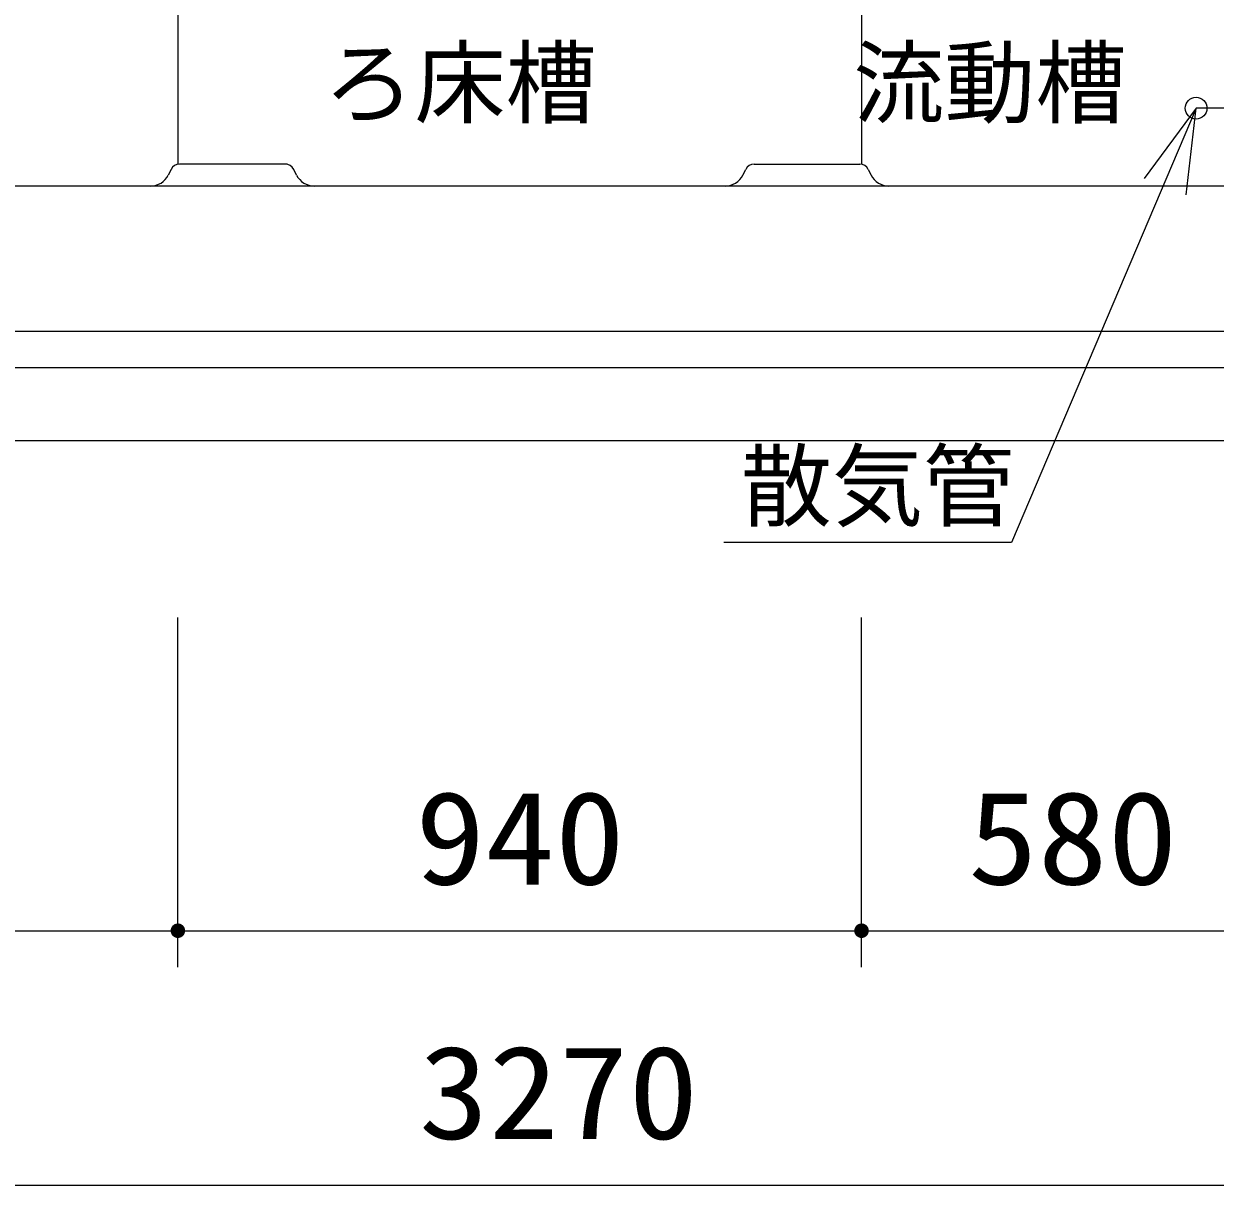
# Model space of a CAD drawing. Units: millimetres, scale not verified. Extents: x -14850 to 14850, y -10500 to 10500.
# Drawn here: x -9068 to -7430, y -6915 to -5318 of the extents above; entities that cross this region are included whole.
import ezdxf
from ezdxf.enums import TextEntityAlignment as Align

# ---------------------------------------------------------------- set-up
doc = ezdxf.new("R2010")
doc.units = ezdxf.units.MM
doc.header["$LTSCALE"] = 50
for name, color, linetype, lineweight in [('0-0_機器', 3, 'Continuous', 25), ('0-1_空気管', 3, 'Continuous', 25), ('0-5_製作', 5, 'Continuous', 25)]:
    doc.layers.add(name, color=color, linetype=linetype, lineweight=lineweight)
doc.styles.add('ＭＳ ゴシック', font='')
doc.styles.get('ＭＳ ゴシック').set_extended_font_data('MS Gothic')

msp = doc.modelspace()

# ---------------------------------------------------------------- linework, layer by layer
at = {"layer": '0-0_機器', "color": 2}
for p, q in [((-6430.93, -5740.71), (-10230.93, -5740.71)), ((-6430.93, -5790.71), (-10230.93, -5790.71))]:
    msp.add_line(p, q, dxfattribs=at)
for points in [[(-6480.93, -5740.71), (-6480.93, -5540.7), (-10180.93, -5540.7)], [(-10230.93, -5740.71), (-10230.93, -5890.7), (-6430.93, -5890.7)]]:
    msp.add_lwpolyline(points, dxfattribs=at)
at = {"layer": '0-1_空気管'}
for p, q in [((-8855.93, -3784.71), (-8855.93, -5510.92)), ((-7915.93, -3784.71), (-7915.93, -5510.92)), ((-7355.93, -5433.7), (-7455.93, -5433.7)), ((-8865.19, -5517.89), (-8869.14, -5525.78)), ((-8705.52, -5510.7), (-8853.57, -5510.7)), ((-8692.72, -5525.78), (-8696.66, -5517.89)), ((-8079.14, -5525.78), (-8075.19, -5517.89)), ((-8063.57, -5510.7), (-7918.29, -5510.7)), ((-7906.66, -5517.89), (-7902.72, -5525.78)), ((-7161.4, -5540.7), (-9634.07, -5540.7))]:
    msp.add_line(p, q, dxfattribs=at)
for points in [[(-7455.93, -5433.7), (-7709.93, -6031.21), (-8105.04, -6031.21)], [(-7469.34, -5552.95), (-7455.93, -5433.7), (-7527.17, -5530.27)]]:
    msp.add_lwpolyline(points, dxfattribs=at)
msp.add_circle((-7455.93, -5433.7), 15, dxfattribs=at)
for centre, radius, start, end in [((-8853.57, -5523.71), 13, 90, 153.43494), ((-8708.29, -5523.71), 13, 26.56505, 90), ((-8063.57, -5523.71), 13, 90, 153.43494), ((-7918.29, -5523.71), 13, 26.56505, 90), ((-8893.29, -5513.7), 27, 270, 333.43494), ((-8668.57, -5513.7), 27, 206.56503, 270), ((-8103.29, -5513.7), 27, 270, 333.43494), ((-7878.57, -5513.7), 27, 206.56503, 270)]:
    msp.add_arc(centre, radius, start, end, dxfattribs=at)
at = {"layer": '0-5_製作', "color": 2}
for p, q in [((-8855.93, -6614.93), (-8855.93, -6134.23)), ((-7915.93, -6614.93), (-7915.93, -6134.23)), ((-9965.93, -6564.93), (-8855.93, -6564.93)), ((-8855.93, -6564.93), (-7915.93, -6564.93)), ((-7915.93, -6564.93), (-7335.93, -6564.93)), ((-9965.93, -6914.93), (-6695.93, -6914.93))]:
    msp.add_line(p, q, dxfattribs=at)
at = {"layer": '0-5_製作'}
for points in [[(-8865.91, -6564.3), (-8855.93, -6564.93), (-8865.93, -6564.93)], [(-8865.93, -6564.93), (-8859.02, -6574.44), (-8865.85, -6566.18)], [(-8865.93, -6564.93), (-8857.8, -6574.75), (-8859.02, -6574.44)], [(-8855.93, -6564.93), (-8857.8, -6574.75), (-8865.93, -6564.93)], [(-8865.75, -6563.05), (-8855.93, -6564.93), (-8865.91, -6564.3)], [(-8865.85, -6566.18), (-8860.19, -6573.97), (-8865.61, -6567.41)], [(-8865.85, -6566.18), (-8859.02, -6574.44), (-8860.19, -6573.97)], [(-8865.44, -6561.84), (-8855.93, -6564.93), (-8865.75, -6563.05)], [(-8865.61, -6567.41), (-8861.29, -6573.37), (-8865.23, -6568.61)], [(-8865.61, -6567.41), (-8860.19, -6573.97), (-8861.29, -6573.37)], [(-8864.98, -6560.67), (-8855.93, -6564.93), (-8865.44, -6561.84)], [(-8865.23, -6568.61), (-8862.3, -6572.63), (-8864.69, -6569.74)], [(-8865.23, -6568.61), (-8861.29, -6573.37), (-8862.3, -6572.63)], [(-8864.37, -6559.57), (-8855.93, -6564.93), (-8864.98, -6560.67)], [(-8863.63, -6558.55), (-8855.93, -6564.93), (-8864.37, -6559.57)], [(-8862.77, -6557.64), (-8855.93, -6564.93), (-8863.63, -6558.55)], [(-8861.81, -6556.84), (-8855.93, -6564.93), (-8862.77, -6557.64)], [(-8861.81, -6556.84), (-8855.93, -6554.93), (-8855.93, -6564.93)], [(-8860.75, -6556.16), (-8855.93, -6554.93), (-8861.81, -6556.84)], [(-8859.61, -6555.63), (-8855.93, -6554.93), (-8860.75, -6556.16)], [(-8858.41, -6555.24), (-8855.93, -6554.93), (-8859.61, -6555.63)], [(-8857.18, -6555), (-8855.93, -6554.93), (-8858.41, -6555.24)], [(-8855.93, -6564.93), (-8856.56, -6574.91), (-8857.8, -6574.75)], [(-8855.93, -6564.93), (-8855.93, -6574.93), (-8856.56, -6574.91)], [(-8855.93, -6554.93), (-8845.93, -6564.93), (-8855.93, -6564.93)], [(-8855.3, -6554.95), (-8845.93, -6564.93), (-8855.93, -6554.93)], [(-8855.93, -6564.93), (-8854.67, -6574.85), (-8855.93, -6574.93)], [(-8855.93, -6564.93), (-8853.44, -6574.61), (-8854.67, -6574.85)], [(-8855.93, -6564.93), (-8852.25, -6574.22), (-8853.44, -6574.61)], [(-8855.93, -6564.93), (-8851.11, -6573.69), (-8852.25, -6574.22)], [(-8855.93, -6564.93), (-8850.05, -6573.02), (-8851.11, -6573.69)], [(-8855.93, -6564.93), (-8849.08, -6572.22), (-8850.05, -6573.02)], [(-8845.93, -6564.93), (-8849.08, -6572.22), (-8855.93, -6564.93)], [(-8854.05, -6555.1), (-8845.93, -6564.93), (-8855.3, -6554.95)], [(-8852.84, -6555.41), (-8845.93, -6564.93), (-8854.05, -6555.1)], [(-8852.84, -6555.41), (-8846.01, -6563.67), (-8845.93, -6564.93)], [(-8851.67, -6555.88), (-8846.01, -6563.67), (-8852.84, -6555.41)], [(-8851.67, -6555.88), (-8846.24, -6562.44), (-8846.01, -6563.67)], [(-8850.57, -6556.48), (-8846.24, -6562.44), (-8851.67, -6555.88)], [(-8850.57, -6556.48), (-8846.63, -6561.24), (-8846.24, -6562.44)], [(-8849.55, -6557.22), (-8846.63, -6561.24), (-8850.57, -6556.48)], [(-8849.55, -6557.22), (-8847.16, -6560.11), (-8846.63, -6561.24)], [(-8848.64, -6558.08), (-8847.16, -6560.11), (-8849.55, -6557.22)], [(-8845.93, -6564.93), (-8848.22, -6571.3), (-8849.08, -6572.22)], [(-8848.64, -6558.08), (-8847.84, -6559.05), (-8847.16, -6560.11)], [(-8845.93, -6564.93), (-8847.48, -6570.28), (-8848.22, -6571.3)], [(-8845.93, -6564.93), (-8846.88, -6569.18), (-8847.48, -6570.28)], [(-8845.93, -6564.93), (-8846.42, -6568.02), (-8846.88, -6569.18)], [(-8845.93, -6564.93), (-8846.11, -6566.8), (-8846.42, -6568.02)], [(-8845.93, -6564.93), (-8845.95, -6565.55), (-8846.11, -6566.8)], [(-7925.91, -6564.3), (-7915.93, -6564.93), (-7925.93, -6564.93)], [(-7925.93, -6564.93), (-7917.8, -6574.75), (-7925.85, -6566.18)], [(-7925.93, -6564.93), (-7916.56, -6574.91), (-7917.8, -6574.75)], [(-7915.93, -6564.93), (-7916.56, -6574.91), (-7925.93, -6564.93)], [(-7925.75, -6563.05), (-7915.93, -6564.93), (-7925.91, -6564.3)], [(-7925.85, -6566.18), (-7919.02, -6574.44), (-7925.61, -6567.41)], [(-7925.85, -6566.18), (-7917.8, -6574.75), (-7919.02, -6574.44)], [(-7925.44, -6561.84), (-7915.93, -6564.93), (-7925.75, -6563.05)], [(-7925.61, -6567.41), (-7920.19, -6573.97), (-7925.23, -6568.61)], [(-7925.61, -6567.41), (-7919.02, -6574.44), (-7920.19, -6573.97)], [(-7924.98, -6560.67), (-7915.93, -6564.93), (-7925.44, -6561.84)], [(-7925.23, -6568.61), (-7921.29, -6573.37), (-7924.69, -6569.74)], [(-7925.23, -6568.61), (-7920.19, -6573.97), (-7921.29, -6573.37)], [(-7924.37, -6559.57), (-7915.93, -6564.93), (-7924.98, -6560.67)], [(-7923.63, -6558.55), (-7915.93, -6564.93), (-7924.37, -6559.57)], [(-7922.77, -6557.64), (-7915.93, -6564.93), (-7923.63, -6558.55)], [(-7921.81, -6556.84), (-7915.93, -6564.93), (-7922.77, -6557.64)], [(-7921.81, -6556.84), (-7915.93, -6554.93), (-7915.93, -6564.93)], [(-7920.75, -6556.16), (-7915.93, -6554.93), (-7921.81, -6556.84)], [(-7919.61, -6555.63), (-7915.93, -6554.93), (-7920.75, -6556.16)], [(-7918.41, -6555.24), (-7915.93, -6554.93), (-7919.61, -6555.63)], [(-7917.18, -6555), (-7915.93, -6554.93), (-7918.41, -6555.24)], [(-7915.93, -6564.93), (-7915.93, -6574.93), (-7916.56, -6574.91)], [(-7915.93, -6554.93), (-7905.93, -6564.93), (-7915.93, -6564.93)], [(-7915.3, -6554.95), (-7905.93, -6564.93), (-7915.93, -6554.93)], [(-7915.93, -6564.93), (-7914.67, -6574.85), (-7915.93, -6574.93)], [(-7915.93, -6564.93), (-7913.44, -6574.61), (-7914.67, -6574.85)], [(-7915.93, -6564.93), (-7912.25, -6574.22), (-7913.44, -6574.61)], [(-7915.93, -6564.93), (-7911.11, -6573.69), (-7912.25, -6574.22)], [(-7915.93, -6564.93), (-7910.05, -6573.02), (-7911.11, -6573.69)], [(-7915.93, -6564.93), (-7909.08, -6572.22), (-7910.05, -6573.02)], [(-7905.93, -6564.93), (-7909.08, -6572.22), (-7915.93, -6564.93)], [(-7914.05, -6555.1), (-7905.93, -6564.93), (-7915.3, -6554.95)], [(-7914.05, -6555.1), (-7906.01, -6563.67), (-7905.93, -6564.93)], [(-7912.84, -6555.41), (-7906.01, -6563.67), (-7914.05, -6555.1)], [(-7912.84, -6555.41), (-7906.24, -6562.44), (-7906.01, -6563.67)], [(-7911.67, -6555.88), (-7906.24, -6562.44), (-7912.84, -6555.41)], [(-7911.67, -6555.88), (-7906.63, -6561.24), (-7906.24, -6562.44)], [(-7910.57, -6556.48), (-7906.63, -6561.24), (-7911.67, -6555.88)], [(-7910.57, -6556.48), (-7907.16, -6560.11), (-7906.63, -6561.24)], [(-7909.55, -6557.22), (-7907.16, -6560.11), (-7910.57, -6556.48)], [(-7909.55, -6557.22), (-7907.84, -6559.05), (-7907.16, -6560.11)], [(-7908.64, -6558.08), (-7907.84, -6559.05), (-7909.55, -6557.22)], [(-7905.93, -6564.93), (-7908.22, -6571.3), (-7909.08, -6572.22)], [(-7905.93, -6564.93), (-7907.48, -6570.28), (-7908.22, -6571.3)], [(-7905.93, -6564.93), (-7906.88, -6569.18), (-7907.48, -6570.28)], [(-7905.93, -6564.93), (-7906.42, -6568.02), (-7906.88, -6569.18)], [(-7905.93, -6564.93), (-7906.1, -6566.8), (-7906.42, -6568.02)], [(-7905.93, -6564.93), (-7905.95, -6565.55), (-7906.1, -6566.8)], [(-8864.69, -6569.74), (-8863.22, -6571.77), (-8864.02, -6570.8)], [(-8864.69, -6569.74), (-8862.3, -6572.63), (-8863.22, -6571.77)], [(-7924.69, -6569.74), (-7922.3, -6572.63), (-7924.02, -6570.8)], [(-7924.69, -6569.74), (-7921.29, -6573.37), (-7922.3, -6572.63)], [(-7924.02, -6570.8), (-7922.3, -6572.63), (-7923.22, -6571.77)]]:
    msp.add_solid(points, dxfattribs=at)

# ---------------------------------------------------------------- texts
at = {"layer": '0-1_空気管', "color": 4, "style": 'ＭＳ ゴシック'}
for s, p in [('ろ床槽', (-8655.8, -5472.07)), ('流動槽', (-7927.31, -5472.07)), ('散気管', (-8081.74, -6026.62))]:
    msp.add_text(s, height=91.79, dxfattribs=at).set_placement(p, align=Align.BOTTOM_LEFT)
at = {"layer": '0-5_製作', "color": 4, "style": 'ＭＳ ゴシック', "width": 1.1}
for s, p in [('940', (-8529.68, -6539.93)), ('580', (-7769.68, -6539.93)), ('3270', (-8524.68, -6889.93))]:
    msp.add_text(s, height=128.4, dxfattribs=at).set_placement(p, align=Align.BOTTOM_LEFT)

doc.saveas('drawing.dxf')
